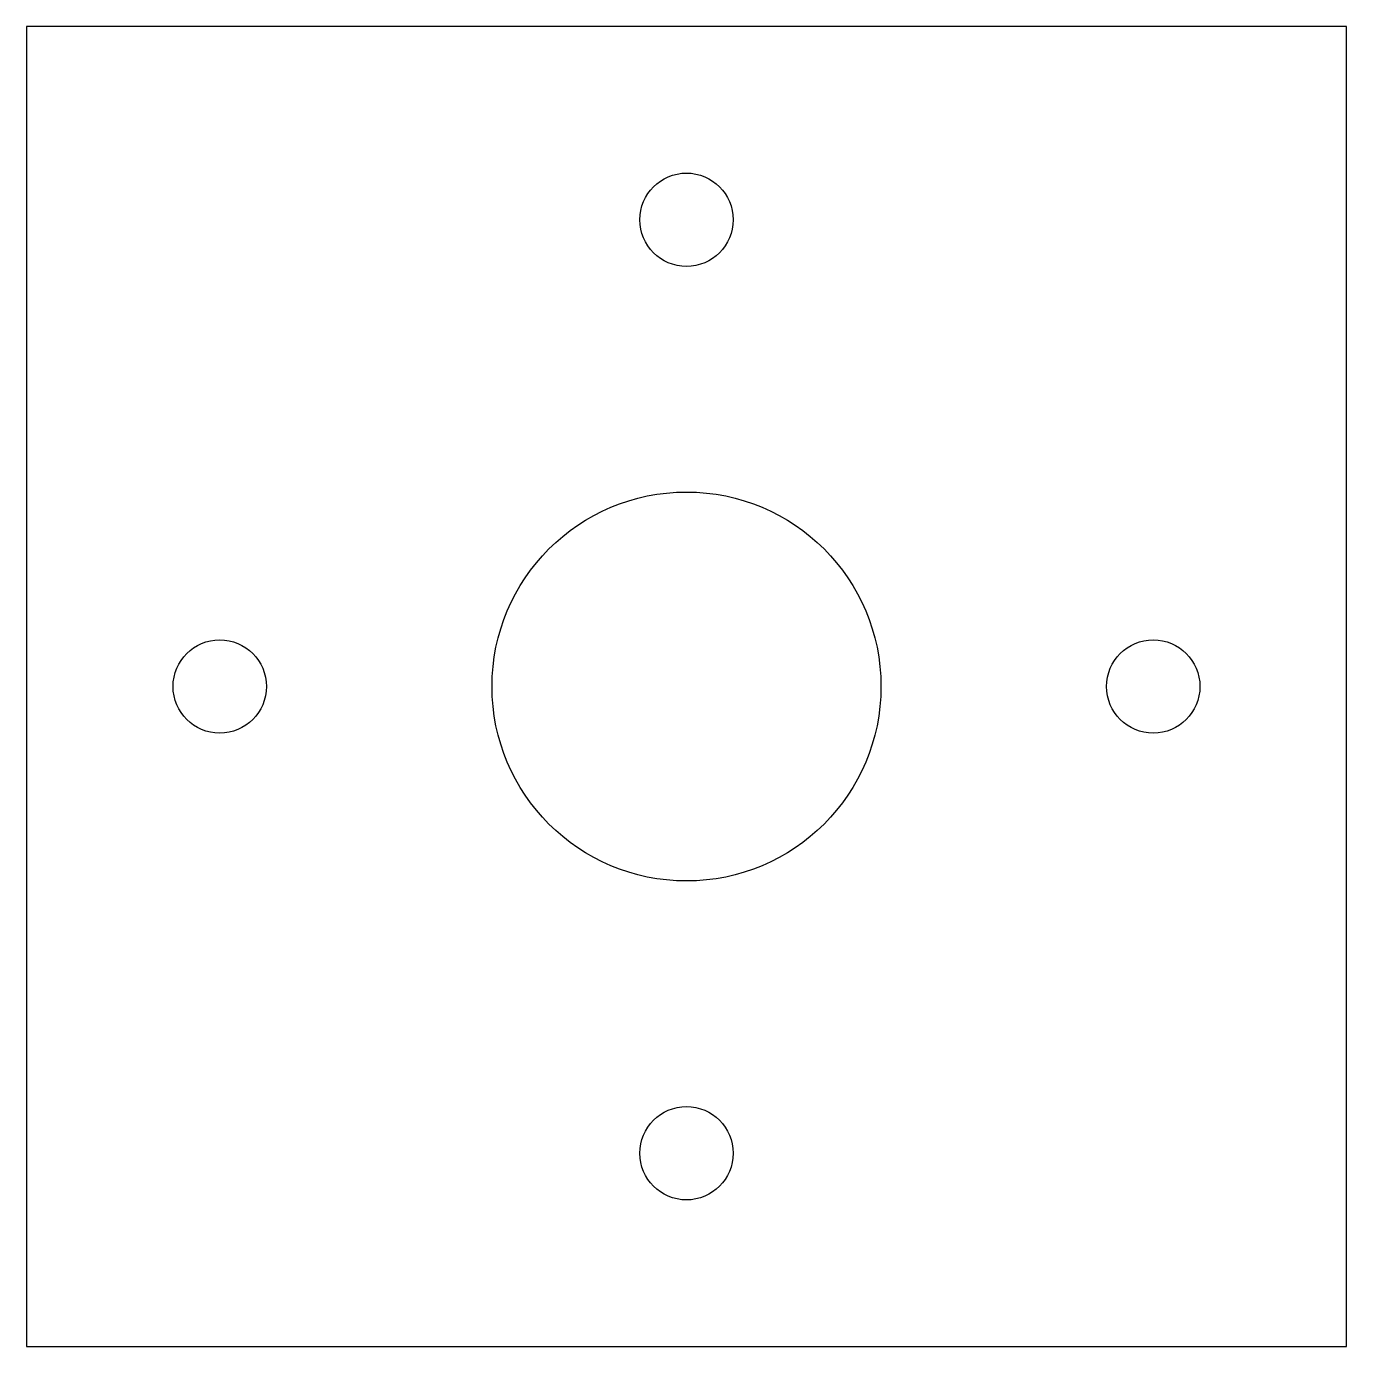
# Model space of a CAD drawing. Header units: millimetres. Extents: x -17 to 17, y -17 to 17.
import ezdxf

# ---------------------------------------------------------------- set-up
doc = ezdxf.new("R2010")
doc.units = ezdxf.units.MM
doc.layers.get('0').update_dxf_attribs({"linetype": 'CONTINUOUS'})

msp = doc.modelspace()

# ---------------------------------------------------------------- linework, layer by layer
msp.add_lwpolyline([(-16.971, 16.971), (-16.971, -16.971), (16.971, -16.971), (16.971, 16.971)], close=True)
for centre, radius in [((0, 12), 1.2), ((0, 0), 5), ((-12, 0), 1.2), ((12, 0), 1.2), ((0, -12), 1.2)]:
    msp.add_circle(centre, radius)

doc.saveas('drawing.dxf')
